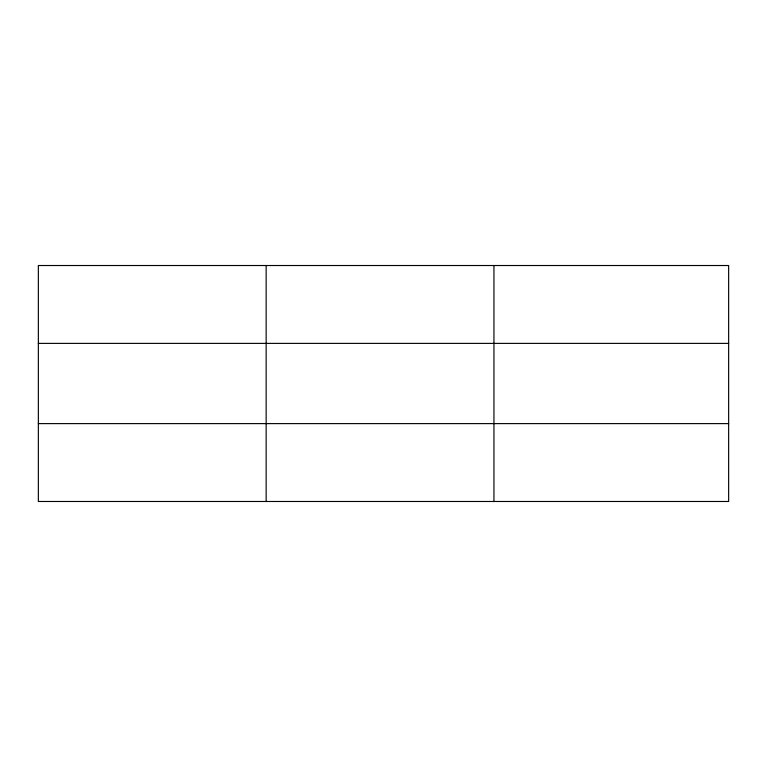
<?xml version="1.0" encoding="UTF-8"?>
<svg xmlns="http://www.w3.org/2000/svg" width="767" height="767" viewBox="0 0 767 767"><rect width="100%" height="100%" fill="white"/><g stroke="black" fill="none" stroke-linecap="round" stroke-linejoin="round"><path stroke-width="1.15" d="M266.149 501.484L266.149 265.516M493.948 501.484L493.948 265.516M728.65 343.386L728.65 265.516L38.35 265.516L38.35 501.484L728.65 501.484L728.65 343.386L38.35 343.386M38.35 423.614L728.65 423.614"/></g></svg>
